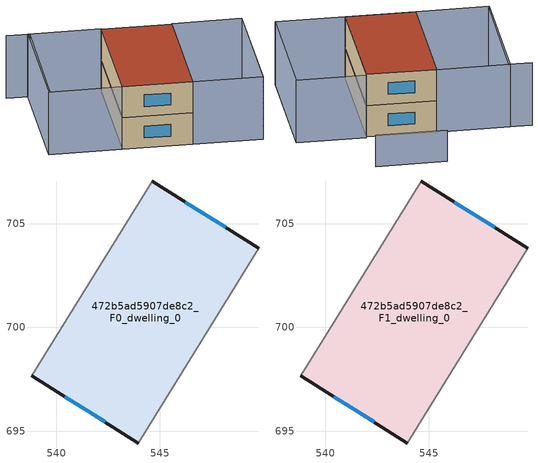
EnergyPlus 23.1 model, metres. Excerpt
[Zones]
472b5ad5907de8c2_F0_dwelling_0
 floor ground (EU_floor_Construction): 549.78,703.82 543.96,694.42 538.8,697.68 544.62,707.07 z0
 wall outside (EU_wall_Construction): 549.78,703.82 544.62,707.07 / 538.8,697.68 543.96,694.42 z0:3
 wall adiabatic (EU_wall_Construction): 544.62,707.07 538.8,697.68 / 543.96,694.42 549.78,703.82 z0:3
 window (EU_Window_Construction): 548.17,704.83 546.23,706.06 / 540.41,696.66 542.35,695.44 z0.93:2.07
472b5ad5907de8c2_F1_dwelling_0
 floor to 472b5ad5907de8c2_F0_dwelling_0 (EU_floor_Construction): 549.78,703.82 543.96,694.42 538.8,697.68 544.62,707.07 z3
 wall outside (EU_wall_Construction): 549.78,703.82 544.62,707.07 / 538.8,697.68 543.96,694.42 z3:6
 wall adiabatic (EU_wall_Construction): 544.62,707.07 538.8,697.68 / 543.96,694.42 549.78,703.82 z3:6
 window (EU_Window_Construction): 548.17,704.83 546.23,706.06 / 540.41,696.66 542.35,695.44 z3.93:5.07
 roof outside (EU_roof_Construction): 543.96,694.42 549.78,703.82 544.62,707.07 538.8,697.68 z6
shading: 549.17,691.27 555,700.68 / 537.64,711.48 539.37,710.39 / 539.37,710.39 533.47,701.04 / 555.01,700.69 549.12,691.18 / 549.12,691.18 543.94,694.4 / 543.94,694.4 549.83,703.9 / 549.83,703.9 555.01,700.69 / 544.65,707.12 538.8,697.68 / 538.8,697.68 533.38,701.04 / 533.38,701.04 539.23,710.48 / 539.23,710.48 544.65,707.12 z0:6; 552.84,708.58 547.58,711.84 z0:3
[Building]
EU S2 Campaign: North Axis=0; Terrain=City; Solar Distribution=FullExterior
[Site:Location]
Montreal-Trudeau.Intl.AP: Latitude=45.4667; Longitude=-73.75; Time Zone=-5; Elevation=36
[SizingPeriod:WeatherFileDays]
AnnualSizingPeriod: Begin Month=1; Begin Day of Month=1; End Month=12; End Day of Month=31; Day of Week for Start Day=Monday; Use Weather File Daylight Saving Period=No; Use Weather File Rain and Snow Indicators=No
[MATERIAL]
EU_InternalMass_Material: Roughness=MediumRough; Thickness=0.1; Conductivity=1; Density=1800; Specific Heat=900; Thermal Absorptance=0.9; Solar Absorptance=0.7; Visible Absorptance=0.7
[MATERIAL:NOMASS] Roughness=MediumRough; Thermal Absorptance=0.9; Solar Absorptance=0.7; Visible Absorptance=0.7
Name | Thermal Resistance
EU_wall_NoMass; EU_floor_NoMass | 1.51479
EU_roof_NoMass | 2.84114
[WINDOWMATERIAL:SIMPLEGLAZINGSYSTEM]
EU_Window_SimpleGlazing: UFactor=3.53504; Solar Heat Gain Coefficient=0.8; Visible Transmittance=0.8
[CONSTRUCTION]
EU_wall_Construction: EU_wall_NoMass
EU_roof_Construction: EU_roof_NoMass
EU_floor_Construction: EU_floor_NoMass
EU_Window_Construction: EU_Window_SimpleGlazing
EU_InternalMass_Construction: EU_InternalMass_Material
[ZONE] Type=1; Multiplier=1; Ceiling Height=autocalculate; Floor Area=autocalculate; Part of Total Floor Area=Yes
Name | Volume
472b5ad5907de8c2_F0_dwelling_0 | 202.1
472b5ad5907de8c2_F1_dwelling_0 | 202.101
[INTERNALMASS] Construction=EU_InternalMass_Construction; Surface Area=67.367
Name | Zone or ZoneList
472b5ad5907de8c2_F0_dwelling_0_EU_InternalMass | 472b5ad5907de8c2_F0_dwelling_0
472b5ad5907de8c2_F1_dwelling_0_EU_InternalMass | 472b5ad5907de8c2_F1_dwelling_0
[OTHEREQUIPMENT] Fuel Type=Electricity; Design Level Calculation Method=Watts/Area; Power per Zone Floor Area=1; Fraction Latent=0; Fraction Radiant=0; Fraction Lost=0; Carbon Dioxide Generation Rate=0; EndUse Subcategory=EU_Step8_InternalGains
Name | Zone or ZoneList or Space or SpaceList | Schedule
EU_Step8_InternalGain_472b5ad5907de8c2_F0_dwelling_0_f000 | 472b5ad5907de8c2_F0_dwelling_0 | EU_Step8_GainSchedule_472b5ad5907de8c2_F0_dwelling_0_f000
EU_Step8_InternalGain_472b5ad5907de8c2_F1_dwelling_0_f000 | 472b5ad5907de8c2_F1_dwelling_0 | EU_Step8_GainSchedule_472b5ad5907de8c2_F1_dwelling_0_f000
[ZONEVENTILATION:DESIGNFLOWRATE] Schedule=EU_AlwaysOn; Design Flow Rate Calculation Method=AirChanges/Hour; Air Changes per Hour=0.775154; Ventilation Type=Natural; Fan Pressure Rise=0; Fan Total Efficiency=1; Constant Term Coefficient=1; Temperature Term Coefficient=0; Velocity Term Coefficient=0; Velocity Squared Term Coefficient=0; Minimum Indoor Temperature=-100; Maximum Indoor Temperature=100; Delta Temperature=-100; Minimum Outdoor Temperature=-100; Maximum Outdoor Temperature=100; Maximum Wind Speed=40
Name | Zone or ZoneList or Space or SpaceList
EU_ConstantAir_472b5ad5907de8c2_F0_dwelling_0 | 472b5ad5907de8c2_F0_dwelling_0
EU_ConstantAir_472b5ad5907de8c2_F1_dwelling_0 | 472b5ad5907de8c2_F1_dwelling_0
[HVACTEMPLATE:THERMOSTAT] Constant Heating Setpoint=20; Constant Cooling Setpoint=50
EU_HeatOnly_472b5ad5907de8c2_F0_dwelling_0; EU_HeatOnly_472b5ad5907de8c2_F1_dwelling_0
[HVACTEMPLATE:ZONE:IDEALLOADSAIRSYSTEM] System Availability Schedule=EU_AlwaysOn; Maximum Heating Supply Air Temperature=50; Minimum Cooling Supply Air Temperature=13; Maximum Heating Supply Air Humidity Ratio=0.0156; Minimum Cooling Supply Air Humidity Ratio=0.0077; Heating Limit=NoLimit; Cooling Limit=NoLimit; Heating Availability Schedule=EU_AlwaysOn; Cooling Availability Schedule=EU_CoolingOff; Dehumidification Control Type=ConstantSensibleHeatRatio; Cooling Sensible Heat Ratio=0.7; Dehumidification Setpoint=60; Humidification Control Type=None; Humidification Setpoint=30; Outdoor Air Method=None; Outdoor Air Flow Rate per Person=0.00944; Outdoor Air Flow Rate per Zone Floor Area=0; Outdoor Air Flow Rate per Zone=0; Demand Controlled Ventilation Type=None; Outdoor Air Economizer Type=NoEconomizer; Heat Recovery Type=None; Sensible Heat Recovery Effectiveness=0.7; Latent Heat Recovery Effectiveness=0.65
Name | Template Thermostat
472b5ad5907de8c2_F0_dwelling_0 | EU_HeatOnly_472b5ad5907de8c2_F0_dwelling_0
472b5ad5907de8c2_F1_dwelling_0 | EU_HeatOnly_472b5ad5907de8c2_F1_dwelling_0
[SIZING:ZONE] Zone Cooling Design Supply Air Temperature Input Method=SupplyAirTemperature; Zone Cooling Design Supply Air Temperature=13; Zone Heating Design Supply Air Temperature Input Method=SupplyAirTemperature; Zone Heating Design Supply Air Temperature=50; Zone Cooling Design Supply Air Humidity Ratio=0.008; Zone Heating Design Supply Air Humidity Ratio=0.008; Cooling Design Air Flow Method=DesignDay; Cooling Design Air Flow Rate=0; Cooling Minimum Air Flow per Zone Floor Area=0.000762; Cooling Minimum Air Flow=0; Cooling Minimum Air Flow Fraction=0.2; Heating Design Air Flow Method=DesignDay; Heating Design Air Flow Rate=0; Heating Maximum Air Flow per Zone Floor Area=0.002032; Heating Maximum Air Flow=0.141576; Heating Maximum Air Flow Fraction=0.3; Account for Dedicated Outdoor Air System=No; Dedicated Outdoor Air System Control Strategy=NeutralSupplyAir; Dedicated Outdoor Air Low Setpoint Temperature for Design=autosize; Dedicated Outdoor Air High Setpoint Temperature for Design=autosize; Zone Load Sizing Method=Sensible Load Only No Latent Load; Zone Latent Cooling Design Supply Air Humidity Ratio Input Method=HumidityRatioDifference; Zone Cooling Design Supply Air Humidity Ratio Difference=0.005; Zone Latent Heating Design Supply Air Humidity Ratio Input Method=HumidityRatioDifference; Zone Humidification Design Supply Air Humidity Ratio Difference=0.005
472b5ad5907de8c2_F0_dwelling_0; 472b5ad5907de8c2_F1_dwelling_0
[SCHEDULE:CONSTANT]
Name | Hourly Value
EU_AlwaysOn | 1
EU_CoolingOff | 0
[SCHEDULE:FILE] Column Number=1; Rows to Skip at Top=0; Number of Hours of Data=8760; Column Separator=Comma; Interpolate to Timestep=No; Minutes per Item=60; Adjust Schedule for Daylight Savings=Yes
Name | File
EU_Step8_GainSchedule_472b5ad5907de8c2_F0_dwelling_0_f000 | ../../schedules/472b5ad5907de8c2/472b5ad5907de8c2_F0_dwelling_0_f000_gain.csv
EU_Step8_GainSchedule_472b5ad5907de8c2_F1_dwelling_0_f000 | ../../schedules/472b5ad5907de8c2/472b5ad5907de8c2_F1_dwelling_0_f000_gain.csv
